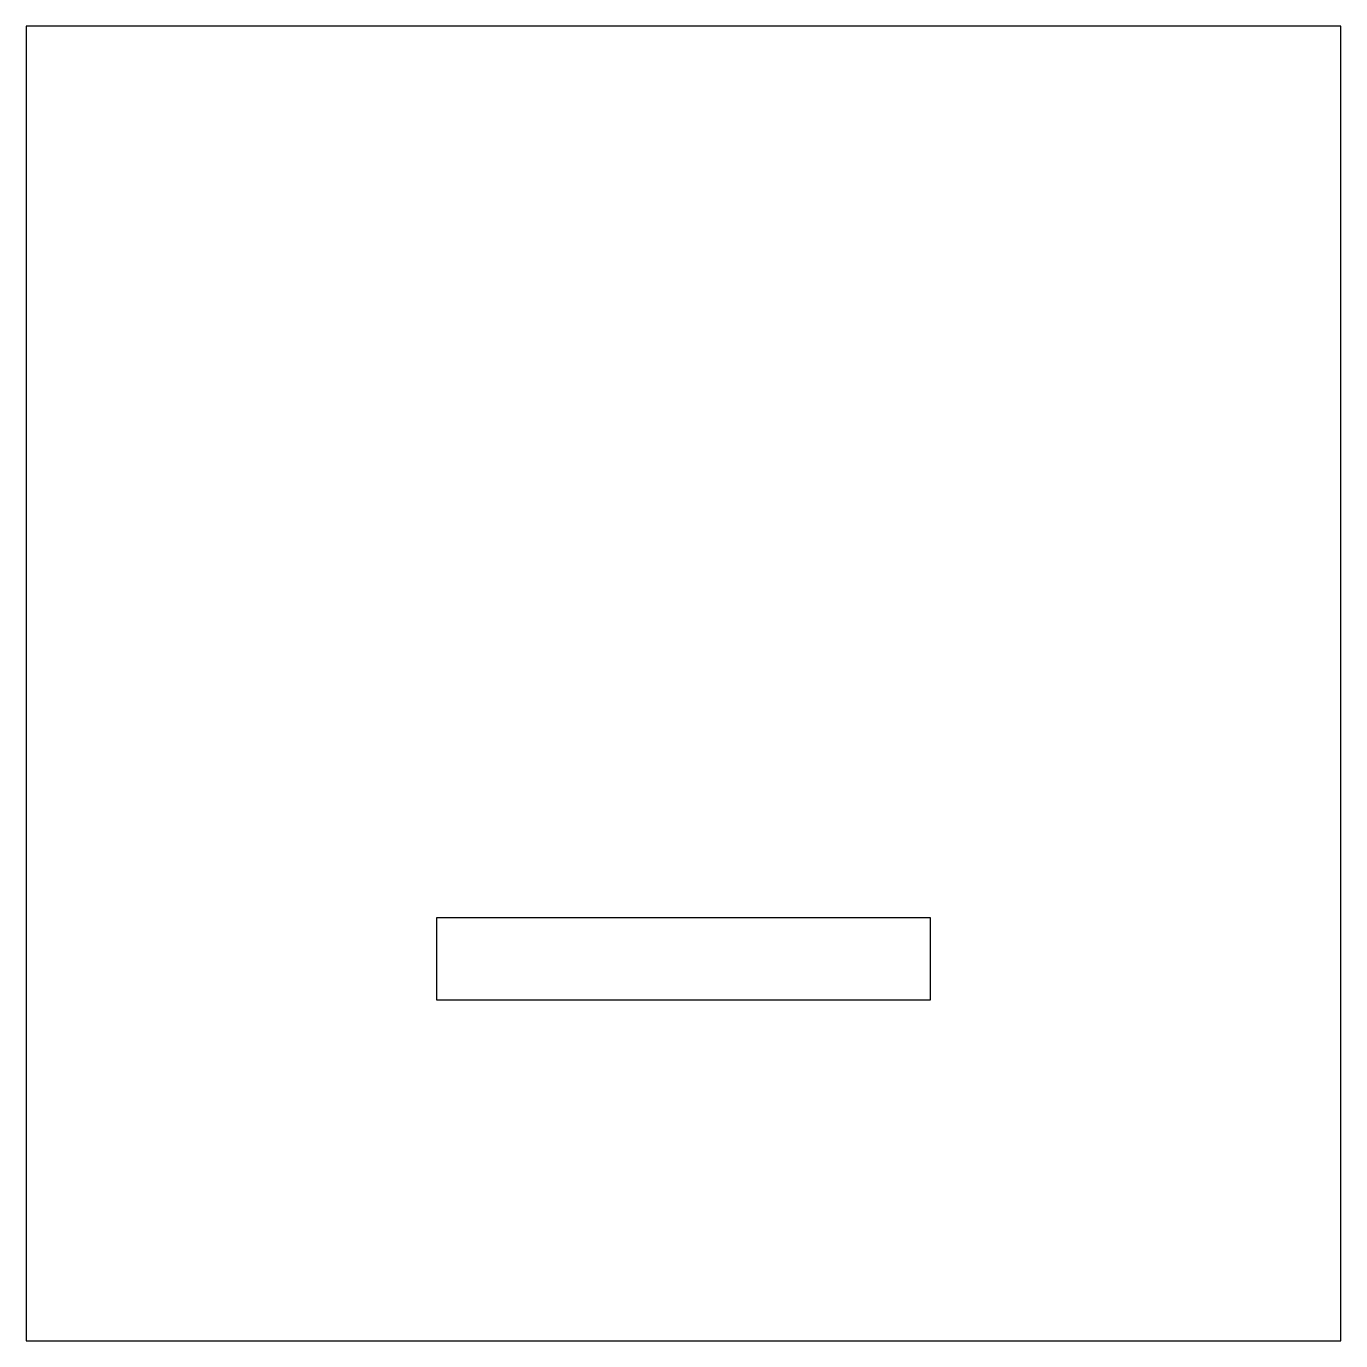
# Model space of a CAD drawing. Extents: x -102 to 102, y -102 to 102.
import ezdxf

# ---------------------------------------------------------------- set-up
doc = ezdxf.new("R2010")
doc.units = 0
doc.layers.get('0').update_dxf_attribs({"color": 1})

msp = doc.modelspace()

# ---------------------------------------------------------------- linework, layer by layer
at = {"color": 1}
for p, q in [((101.6, 101.6), (-101.6, 101.6)), ((-101.6, 101.6), (-101.6, -101.6)), ((101.6, -101.6), (101.6, 101.6)), ((-38.15, -48.95), (-38.15, -36.2)), ((-38.15, -36.2), (38.15, -36.2)), ((38.15, -36.2), (38.15, -48.95)), ((38.15, -48.95), (-38.15, -48.95)), ((-101.6, -101.6), (101.6, -101.6))]:
    msp.add_line(p, q, dxfattribs=at)

doc.saveas('drawing.dxf')
